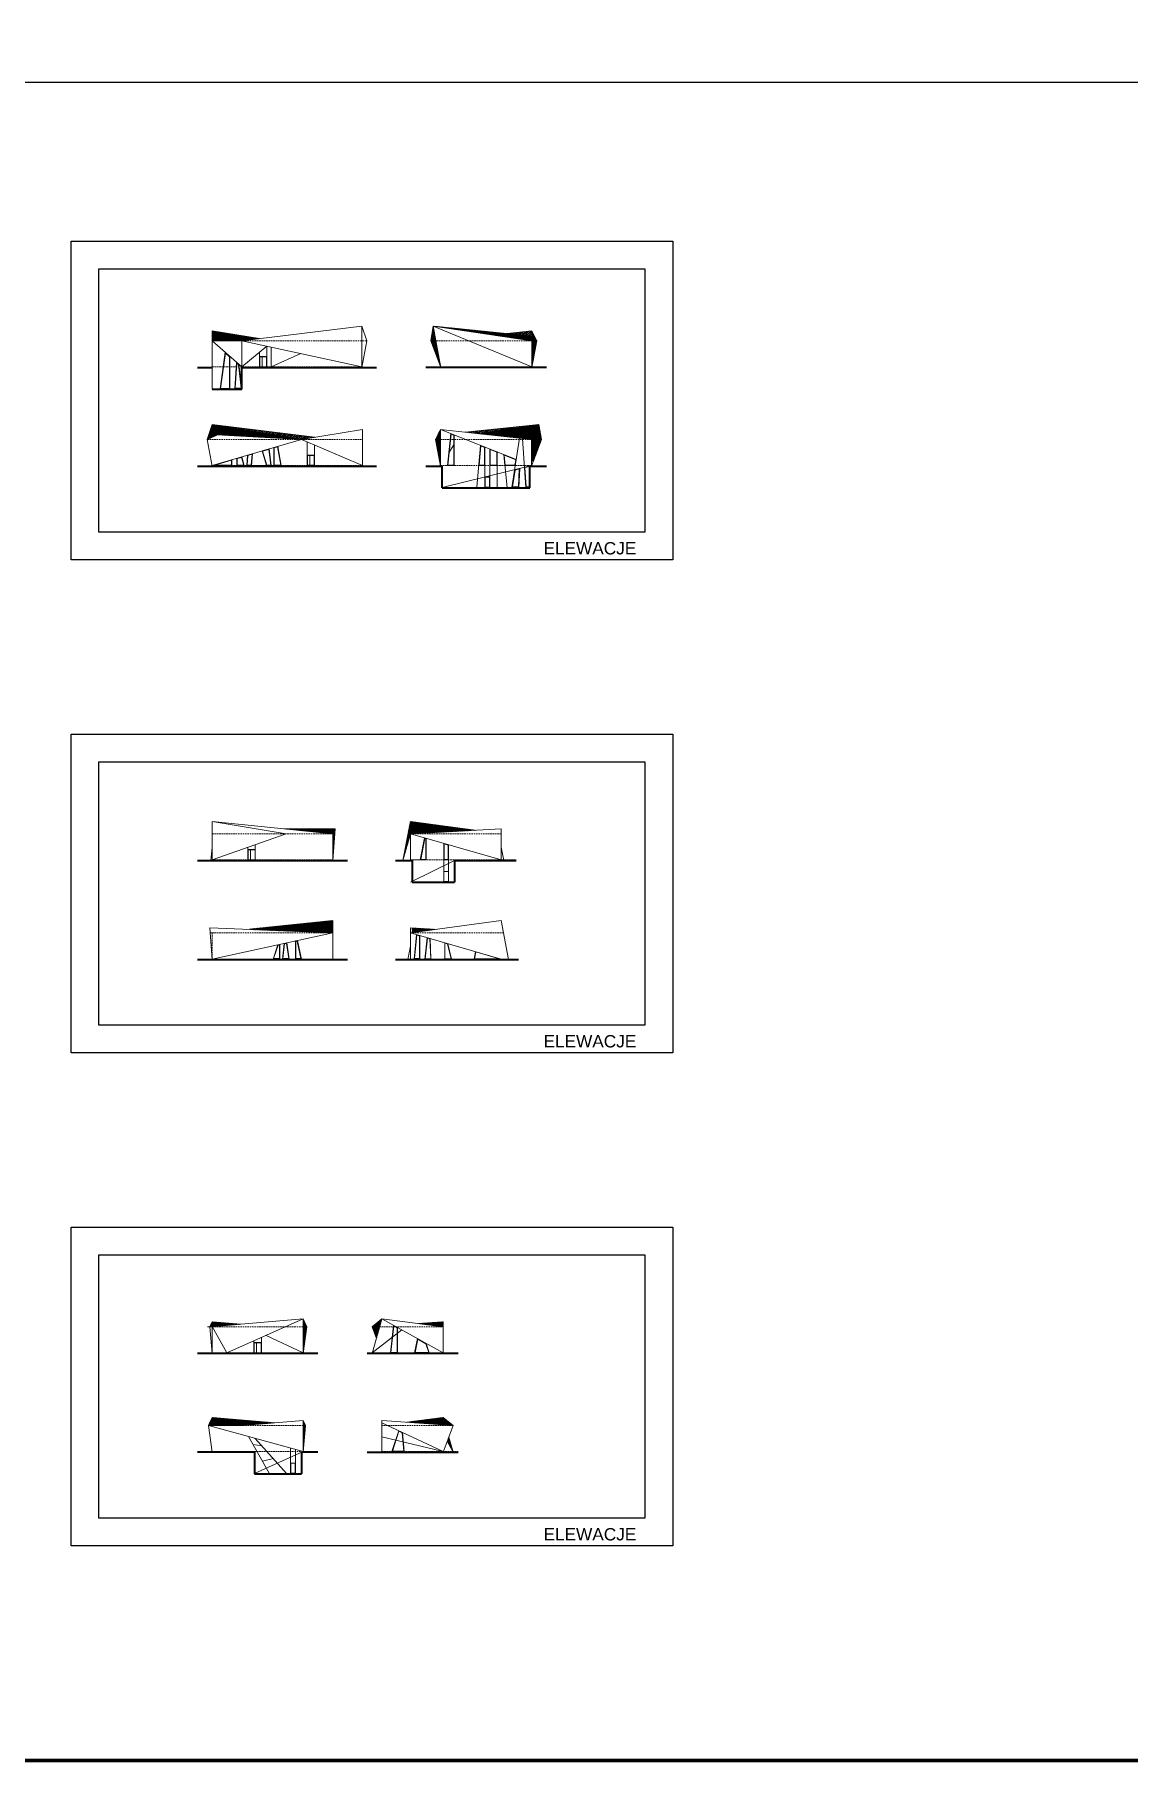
# Model space of a CAD drawing. Header units: millimetres. Extents: x -105266 to 178069, y 491 to 168574.
# Drawn here: x 30031 to 52231, y 491 to 35500 of the extents above; entities that cross this region are included whole.
import ezdxf

# ---------------------------------------------------------------- set-up
doc = ezdxf.new("R2010")
doc.units = ezdxf.units.MM
doc.linetypes.add('HIDDEN2', pattern=[4.7625, 3.175, -1.5875])
for name, color, linetype, lineweight in [('A-sc wykończenie', 6, 'Continuous', 18), ('A-wykończenia', 6, 'Continuous', 13), ('A04_KONSTRUKCJA PONIZEJ', 2, 'HIDDEN2', 0), ('sciany murowane', 3, 'Continuous', 40)]:
    doc.layers.add(name, color=color, linetype=linetype, lineweight=lineweight)
doc.styles.get("Standard").update_dxf_attribs({"font": 'arial.ttf'})
pattern_1 = [(45, (-2653602.699, -394931.148), (-6.73519209, 6.73519209), [])]
pattern_2 = [(45, (-2653688.118, -391405.453), (-6.73519209, 6.73519209), [])]
pattern_3 = [(45, (-2671799.808, -408919.096), (-6.73519209, 6.73519209), [])]
pattern_4 = [(45, (-2669315.901, -410919.096), (-6.73519209, 6.73519209), [])]

msp = doc.modelspace()

# ---------------------------------------------------------------- hatches: boundary and pattern name
at = {"layer": 'A-wykończenia', "ltscale": 10}
h = msp.add_hatch(dxfattribs=at)
h.set_pattern_fill('LINE', color=256, scale=3, angle=45)
h.set_pattern_definition([(45, (-2654602.699, -391405.453), (-6.73519209, 6.73519209), [])])
h.paths.add_polyline_path([(33636.59, 29487.27), (33636.59, 29287.27), (34236.59, 29287.27), (34597.36, 29331.68)])
h = msp.add_hatch(dxfattribs=at)
h.set_pattern_fill('LINE', color=256, scale=3, angle=45)
h.set_pattern_definition(pattern_2)
h.paths.add_polyline_path([(38236.23, 28848.14), (38255.58, 28848.14), (38123.59, 29587.27), (38073.59, 29287.27)])
h = msp.add_hatch(dxfattribs=at)
h.set_pattern_fill('LINE', color=256, scale=3, angle=45)
h.set_pattern_definition(pattern_2)
h.paths.add_polyline_path([(40122.59, 29381.5), (38123.59, 29587.27), (40122.59, 29287.27)])
at = {"layer": 'A-wykończenia'}
h = msp.add_hatch(dxfattribs=at)
h.set_pattern_fill('LINE', color=256, scale=8, angle=45)
h.set_pattern_definition([(45, (-2653688.118, -391405.453), (-17.96051224, 17.96051224), [])])
h.paths.add_polyline_path([(40122.59, 29381.5), (40122.59, 29487.27), (39621.58, 29433.08)])
at = {"layer": 'A-wykończenia', "ltscale": 10}
h = msp.add_hatch(dxfattribs=at)
h.set_pattern_fill('LINE', color=256, scale=3, angle=45)
h.set_pattern_definition([(45, (-2657099.039, -392931.148), (-6.73519209, 6.73519209), [])])
h.paths.add_polyline_path([(40122.59, 28747.27), (40222.59, 29287.27), (40122.59, 29287.27)])
h.paths.add_polyline_path([(40122.59, 29287.27), (40222.59, 29287.27), (40122.59, 29487.27)])
h = msp.add_hatch(dxfattribs=at)
h.set_pattern_fill('LINE', color=256, scale=3, angle=45)
h.set_pattern_definition([(45, (-2654434.873, -394931.148), (-6.73519209, 6.73519209), [])])
h.paths.add_polyline_path([(33536.59, 27287.27), (33741.76, 27381.5), (33636.59, 27587.27)])
h.paths.add_polyline_path([(33741.76, 27381.5), (35448.59, 27287.27), (33636.59, 27587.27)])
at = {"layer": 'A-wykończenia'}
h = msp.add_hatch(dxfattribs=at)
h.set_pattern_fill('LINE', color=256, scale=8, angle=45)
h.set_pattern_definition([(45, (-2654434.873, -394931.148), (-17.96051224, 17.96051224), [])])
h.paths.add_polyline_path([(33636.59, 27587.27), (35448.59, 27287.27), (35718.51, 27330.98)])
at = {"layer": 'A-wykończenia', "ltscale": 10}
h = msp.add_hatch(dxfattribs=at)
h.set_pattern_fill('LINE', color=256, scale=3, angle=45)
h.set_pattern_definition(pattern_1)
h.paths.add_polyline_path([(38269.15, 27287.27), (38169.15, 27287.27), (38269.15, 26747.27)])
h.paths.add_polyline_path([(38269.15, 27487.27), (38169.15, 27287.27), (38269.15, 27287.27)])
at = {"layer": 'A-wykończenia'}
h = msp.add_hatch(dxfattribs=at)
h.set_pattern_fill('LINE', color=256, scale=8, angle=45)
h.set_pattern_definition([(45, (-2653602.7, -394931.148), (-17.96051224, 17.96051224), [])])
h.paths.add_polyline_path([(39043.62, 27403.5), (40268.15, 27587.27), (38770.17, 27433.08)])
at = {"layer": 'A-wykończenia', "ltscale": 10}
h = msp.add_hatch(dxfattribs=at)
h.set_pattern_fill('LINE', color=256, scale=3, angle=45)
h.set_pattern_definition(pattern_1)
h.paths.add_polyline_path([(40318.15, 27287.27), (40118.15, 27287.27), (40118.15, 26848.14), (40155.51, 26848.14)])
h.paths.add_polyline_path([(40318.15, 27287.27), (40268.15, 27587.27), (40118.15, 27287.27)])
h.paths.add_polyline_path([(40118.15, 27287.27), (40268.15, 27587.27), (39043.62, 27403.5)])
h = msp.add_hatch(dxfattribs=at)
h.set_pattern_fill('LINE', color=256, scale=3, angle=45)
h.set_pattern_definition([(45, (-2644252.893, -407706.219), (-6.73519209, 6.73519209), [])])
h.paths.add_polyline_path([(36081.59, 19287.27), (36131.59, 19387.27), (36081.59, 19387.27), (35103.59, 19387.27)])
h.paths.add_polyline_path([(36131.59, 19387.27), (36081.59, 19287.27), (36081.59, 18747.27)])
h = msp.add_hatch(dxfattribs=at)
h.set_pattern_fill('LINE', color=256, scale=3, angle=45)
h.set_pattern_definition([(45, (-2636957.652, -407706.219), (-6.73519209, 6.73519209), [])])
h.paths.add_polyline_path([(37657.63, 19537.27), (37507.63, 18747.27), (37657.63, 19287.27)])
h.paths.add_polyline_path([(38068.59, 19481.58), (37657.63, 19537.27), (37657.63, 19287.27), (38068.59, 19309.54)])
h.paths.add_polyline_path([(38068.59, 19481.58), (38068.59, 19309.54), (38975.48, 19358.7)])
h = msp.add_hatch(dxfattribs=at)
h.set_pattern_fill('LINE', color=256, scale=3, angle=45)
h.set_pattern_definition([(45, (-2643611.694, -407700.201), (-6.73519209, 6.73519209), [])])
h.paths.add_polyline_path([(34334.22, 17348.6), (36081.59, 17277.27), (36081.59, 17527.27)])
h = msp.add_hatch(dxfattribs=at)
h.set_pattern_fill('LINE', color=256, scale=3, angle=45)
h.set_pattern_definition([(45, (-2637203.102, -407700.201), (-6.73519209, 6.73519209), [])])
h.paths.add_polyline_path([(37692.63, 17282.01), (38191.73, 17349.64), (37692.63, 17377.19)])
h = msp.add_hatch(dxfattribs=at)
h.set_pattern_fill('LINE', color=256, scale=3, angle=45)
h.set_pattern_definition(pattern_3)
h.paths.add_polyline_path([(33636.59, 9387.24), (33586.59, 9287.27), (33636.59, 9291.49)])
h.paths.add_polyline_path([(34215.04, 9340.33), (33636.59, 9387.24), (33636.59, 9291.49)])
h = msp.add_hatch(dxfattribs=at)
h.set_pattern_fill('LINE', color=256, scale=3, angle=45)
h.set_pattern_definition(pattern_3)
h.paths.add_polyline_path([(35481.59, 9447.24), (35481.59, 8848.14), (35495.61, 8848.14), (35556.31, 9285.22)])
h = msp.add_hatch(dxfattribs=at)
h.set_pattern_fill('LINE', color=256, scale=3, angle=45)
h.set_pattern_definition([(45, (-2668538.248, -407092.971), (-6.73519209, 6.73519209), [])])
h.paths.add_polyline_path([(37035.79, 9287.22), (36881.61, 9287.22), (36968.66, 9052.18)])
h.paths.add_polyline_path([(36881.59, 9287.27), (36881.61, 9287.22), (37035.79, 9287.22), (37081.59, 9447.62)])
h.paths.add_polyline_path([(38326.59, 9387.5), (37820.7, 9352.4), (38326.59, 9287.22)])
h = msp.add_hatch(dxfattribs=at)
h.set_pattern_fill('LINE', color=256, scale=3, angle=45)
h.set_pattern_definition(pattern_4)
h.paths.add_polyline_path([(34248.54, 7287.24), (33636.59, 7447.24), (33561.59, 7287.24)])
h.paths.add_polyline_path([(34248.54, 7287.24), (34902.99, 7340.32), (33636.59, 7447.24)])
h = msp.add_hatch(dxfattribs=at)
h.set_pattern_fill('LINE', color=256, scale=3, angle=45)
h.set_pattern_definition(pattern_4)
h.paths.add_polyline_path([(35481.59, 7387.24), (35481.59, 7287.24), (35531.59, 7287.24)])
h.paths.add_polyline_path([(35531.59, 7287.24), (35481.59, 7287.24), (35481.59, 6747.27), (35481.6, 6747.27)])
h = msp.add_hatch(dxfattribs=at)
h.set_pattern_fill('LINE', color=256, scale=3, angle=45)
h.set_pattern_definition([(45, (-2666288.859, -409092.978), (-6.73519209, 6.73519209), [])])
h.paths.add_polyline_path([(38439.52, 7052.17), (38407.39, 6965.4), (38471.47, 6848.14), (38497.79, 6848.14)])
h.paths.add_polyline_path([(38526.58, 7287.23), (38526.59, 7287.26), (38326.59, 7447.62), (37586.62, 7352.28)])

# ---------------------------------------------------------------- linework, layer by layer
at = {"color": 1}
msp.add_xline((57065.48, 34530.8), (1, 0), dxfattribs=at)
at = {"lineweight": 90}
msp.add_lwpolyline([(152.99, 491.2), (178068.57, 491.2), (178068.57, 167799.08), (152.99, 167799.08)], close=True, dxfattribs=at)
for points in [[(30773.47, 31310.39), (42981.27, 31310.39), (42981.27, 24846.11), (30773.47, 24846.11)], [(31336.59, 30747.27), (42418.15, 30747.27), (42418.15, 25409.23), (31336.59, 25409.23)], [(30773.47, 21310.39), (42981.27, 21310.39), (42981.27, 14846.11), (30773.47, 14846.11)], [(31336.59, 20747.27), (42418.15, 20747.27), (42418.15, 15409.23), (31336.59, 15409.23)], [(30773.47, 11310.39), (42981.27, 11310.39), (42981.27, 4846.11), (30773.47, 4846.11)], [(31336.59, 10747.27), (42418.15, 10747.27), (42418.15, 5409.23), (31336.59, 5409.23)]]:
    msp.add_lwpolyline(points, close=True)
at = {"layer": 'A-sc wykończenie'}
for p, q in [((33636.59, 19287.27), (33636.59, 18747.27)), ((36081.59, 17277.27), (36081.59, 16737.27)), ((33636.59, 9287.27), (33636.59, 8747.27)), ((35481.59, 7287.24), (35481.59, 6747.24))]:
    msp.add_line(p, q, dxfattribs=at)
at = {"layer": 'A-wykończenia', "ltscale": 10}
for p, q in [((33636.59, 29287.27), (33636.59, 29487.27)), ((33636.59, 29487.27), (34597.36, 29331.68)), ((36673.59, 29587.27), (34236.59, 29287.27)), ((36673.59, 29287.27), (36673.59, 29587.27)), ((36773.59, 29287.27), (36673.59, 29587.27)), ((38123.59, 29587.27), (38073.59, 29287.27)), ((40122.59, 29287.27), (38123.59, 29587.27)), ((40122.59, 29381.5), (38123.59, 29587.27)), ((38123.59, 29587.27), (38273.59, 28747.27)), ((38123.59, 29587.27), (40122.59, 28757.27)), ((40122.59, 29487.27), (39621.58, 29433.08)), ((40122.59, 29487.27), (40122.59, 28747.27)), ((40122.59, 28747.27), (40122.59, 29487.27)), ((40222.59, 29287.27), (40122.59, 29487.27)), ((33636.59, 29287.27), (34249.09, 29287.27)), ((33636.59, 29287.27), (34236.59, 28757.27)), ((33636.59, 28305.27), (33636.59, 29287.27)), ((34236.59, 29287.27), (36673.59, 28757.27)), ((34236.59, 28747.27), (34236.59, 29287.27)), ((34746.59, 29178.51), (34236.59, 28757.27)), ((34746.59, 28967.83), (34746.59, 29178.51)), ((34836.59, 28757.83), (34836.59, 29158.84)), ((36673.59, 29287.27), (36673.59, 28757.27)), ((36773.59, 29287.27), (36673.59, 28747.27)), ((38073.59, 29287.27), (38273.59, 28747.27)), ((40122.59, 29381.5), (40222.59, 29287.27)), ((40222.59, 29287.27), (40122.59, 28747.27)), ((34596.59, 28967.83), (34596.59, 29051.37)), ((34596.59, 28967.83), (34746.59, 28967.83)), ((34651.59, 28962.83), (34651.59, 28762.83)), ((35435.01, 29028.02), (34836.59, 28757.83)), ((39982.59, 28757.27), (39982.59, 28757.27)), ((34096.59, 28305.27), (33996.59, 28305.27)), ((34236.59, 28305.27), (34236.59, 28305.27)), ((33536.59, 27287.27), (33636.59, 27587.27)), ((33536.59, 27287.27), (33741.76, 27381.5)), ((33741.76, 27381.5), (33636.59, 27587.27)), ((33636.59, 27587.27), (35718.51, 27330.98)), ((35448.59, 27287.27), (33636.59, 27587.27)), ((33741.76, 27381.5), (35448.59, 27287.27)), ((36683.59, 27487.27), (35448.59, 27287.27)), ((36683.59, 27287.27), (36683.59, 27487.27)), ((38169.15, 27287.27), (38269.15, 27487.27)), ((38269.15, 27487.27), (40118.15, 27287.27)), ((38269.15, 27487.27), (38269.15, 26747.27)), ((38269.15, 26747.27), (38269.15, 27487.27)), ((39806.66, 26880.25), (38269.15, 27487.27)), ((38770.17, 27433.08), (40268.15, 27587.27)), ((39043.62, 27403.5), (40268.15, 27587.27)), ((39719.15, 26315.27), (39873.79, 27313.7)), ((40118.15, 27287.27), (40268.15, 27587.27)), ((40268.15, 27587.27), (40318.15, 27287.27)), ((33536.59, 27287.27), (33636.59, 26747.27)), ((33636.59, 26757.27), (35448.59, 27287.27)), ((35448.59, 27287.27), (36683.59, 26757.27)), ((35563.59, 26967.27), (35563.59, 27237.92)), ((35563.59, 26967.27), (35713.59, 26967.27)), ((35618.59, 26962.27), (35618.59, 26762.27)), ((35713.59, 27173.54), (35713.59, 26967.27)), ((36683.59, 27287.27), (36683.59, 26747.27)), ((38169.15, 27287.27), (38269.15, 26747.27)), ((38446.35, 27026.78), (38541.15, 27176.31)), ((39009.73, 26318.62), (39081.16, 27166.68)), ((39169.15, 26525.27), (39169.15, 27131.94)), ((39269.15, 26525.27), (39269.15, 27092.46)), ((39419.15, 26315.27), (39419.15, 27013.5)), ((39619.15, 26315.27), (39553.54, 26980.18)), ((39935.21, 27307.06), (40003.68, 26315.27)), ((40118.15, 27287.27), (40118.15, 26747.27)), ((40118.15, 26747.27), (40118.15, 27287.27)), ((40118.15, 27287.27), (40318.15, 27287.27)), ((40118.15, 27287.27), (40318.15, 27287.27)), ((40318.15, 27287.27), (40118.15, 26747.27)), ((40118.15, 27287.27), (40268.15, 27287.27)), ((40118.15, 27287.27), (40318.15, 27287.27)), ((34136.59, 26757.27), (34136.59, 26902.51)), ((34436.59, 26757.27), (34736.59, 26757.27)), ((34836.59, 26757.27), (34886.59, 26757.27)), ((38306.15, 26315.27), (40118.15, 26757.27)), ((38409.15, 26757.27), (38409.15, 26757.27)), ((39169.15, 26315.27), (39029.15, 26315.27)), ((39169.15, 26525.78), (39269.15, 26550.17)), ((39169.15, 26315.27), (39169.15, 26315.27)), ((39269.15, 26550.17), (39269.15, 26525.27)), ((39419.15, 26315.27), (39619.15, 26315.27)), ((39619.15, 26315.27), (39719.15, 26315.27)), ((39719.15, 26315.27), (39619.15, 26315.27)), ((39719.15, 26315.27), (39719.15, 26315.27)), ((39719.15, 26315.27), (39859.15, 26315.27)), ((33636.59, 19287.27), (33636.59, 19537.27)), ((33636.59, 19537.27), (36081.59, 19287.27)), ((35136.59, 19287.27), (33636.59, 19537.27)), ((35136.59, 19287.27), (33636.59, 18757.27)), ((36081.59, 19387.27), (35103.59, 19387.27)), ((36131.59, 19387.27), (36081.59, 18747.27)), ((36081.59, 19387.27), (36131.59, 19387.27)), ((36081.59, 19287.27), (36131.59, 19387.27)), ((36081.59, 19287.27), (36081.59, 18747.27)), ((37507.63, 18747.27), (37657.63, 19537.27)), ((37657.63, 19287.27), (37507.63, 18747.27)), ((37657.63, 19537.27), (38975.48, 19358.7)), ((37657.63, 19537.27), (37657.63, 18747.27)), ((39502.63, 19387.27), (37657.63, 19287.27)), ((37657.63, 19287.27), (39502.63, 18757.27)), ((39502.63, 19387.27), (39502.63, 18747.27)), ((33606.59, 18747.27), (33636.59, 19017.27)), ((34361.59, 18967.27), (34361.59, 19013.43)), ((34361.59, 18757.27), (34361.59, 18967.27)), ((34361.59, 18967.27), (34511.59, 18967.27)), ((34416.59, 18962.27), (34416.59, 18762.27)), ((34511.59, 18967.27), (34511.59, 19066.43)), ((39502.63, 18747.27), (39502.63, 19017.27)), ((39502.63, 19017.27), (39552.63, 18747.27)), ((33336.59, 18747.27), (36381.59, 18747.27)), ((33636.59, 18747.27), (33486.59, 18747.27)), ((33636.59, 18747.27), (33606.59, 18747.27)), ((33636.59, 18747.27), (33636.59, 18757.27)), ((33636.59, 18757.27), (33636.59, 18757.27)), ((37657.63, 18747.27), (37507.63, 18747.27)), ((37657.63, 18757.27), (37857.63, 18757.27)), ((37657.63, 18305.27), (38552.63, 18747.27)), ((38334.13, 18757.27), (38334.13, 18525.27)), ((38434.13, 18525.27), (38434.13, 18757.27)), ((39502.63, 18747.27), (39552.63, 18747.27)), ((34334.22, 17348.6), (36081.59, 17527.27)), ((36081.59, 17277.27), (36081.59, 17527.27)), ((39502.63, 17527.27), (37657.63, 17277.27)), ((39652.63, 16737.27), (39502.63, 17527.27)), ((33586.45, 17379.13), (33636.59, 16737.27)), ((36081.59, 17277.27), (33586.45, 17379.13)), ((33636.59, 16747.27), (36081.59, 17277.27)), ((37657.63, 17379.13), (38191.73, 17349.64)), ((37657.63, 17379.13), (37657.63, 16737.27)), ((37657.63, 17277.27), (39502.63, 16747.27)), ((37657.63, 17007.27), (37607.63, 16737.27)), ((35326.59, 16747.27), (35446.59, 16747.27)), ((37657.63, 16737.27), (37607.63, 16737.27)), ((35481.59, 9447.27), (33586.59, 9287.27)), ((33586.59, 9287.27), (33636.59, 9387.24)), ((33586.59, 9287.27), (33636.59, 8747.27)), ((33636.59, 9287.27), (33636.59, 9387.24)), ((34215.04, 9340.33), (33636.59, 9387.24)), ((33936.59, 8757.27), (33636.59, 9291.49)), ((33936.59, 8757.27), (35481.59, 9447.27)), ((35481.59, 8757.27), (34734.44, 9113.59)), ((35481.59, 8747.27), (35481.59, 9447.27)), ((35556.59, 9287.24), (35481.59, 9447.24)), ((35481.59, 9287.27), (35556.59, 9287.27)), ((35556.59, 9287.24), (35481.59, 8747.24)), ((37081.59, 9447.62), (36881.59, 9287.27)), ((36881.59, 8747.28), (37081.59, 9447.62)), ((36881.59, 9287.27), (36968.66, 9052.18)), ((37481.59, 9225.82), (36884.44, 8757.25)), ((38326.59, 9287.22), (37081.59, 9447.62)), ((37081.59, 9447.62), (38326.59, 8757.25)), ((37255.07, 8757.25), (37316.42, 9317.41)), ((38326.59, 9387.5), (37820.7, 9352.4)), ((38326.59, 9387.5), (38326.59, 8747.27)), ((33636.59, 8757.27), (33936.59, 8757.27)), ((34483.85, 9001.68), (34483.85, 8757.27)), ((34483.85, 8967.27), (34633.85, 8967.27)), ((34538.85, 8962.27), (34538.85, 8762.27)), ((34633.85, 9068.67), (34633.85, 8757.27)), ((37255.07, 8757.25), (37395.07, 8757.25)), ((37395.07, 8757.25), (37745.07, 8757.25)), ((38126.59, 8757.25), (37876.59, 8757.25)), ((37081.59, 8747.28), (36881.59, 8747.28)), ((37081.59, 8747.28), (37481.59, 8747.28)), ((33561.59, 7287.24), (33636.59, 7447.24)), ((33636.59, 7447.24), (34902.99, 7340.32)), ((34248.54, 7287.24), (33636.59, 7447.24)), ((34248.54, 7287.24), (35481.59, 7387.24)), ((35481.59, 6747.27), (35481.59, 7387.24)), ((35481.59, 7287.24), (35481.59, 7387.24)), ((35481.59, 7387.24), (35531.59, 7287.24)), ((37081.59, 7287.21), (37081.59, 7387.21)), ((37081.59, 7387.21), (38526.59, 7287.26)), ((37586.62, 7352.28), (38326.59, 7447.62)), ((38326.59, 7447.62), (38526.59, 7287.26)), ((34248.54, 7287.24), (33561.59, 7287.24)), ((33561.59, 7287.24), (33636.59, 6747.24)), ((33561.59, 7287.24), (35481.59, 6757.27)), ((34374.59, 7062.83), (34792.52, 6318.77)), ((35146.59, 6315.24), (34510.73, 7025.25)), ((35531.59, 7287.24), (35481.59, 6747.24)), ((37081.59, 7337.24), (37081.59, 6747.27)), ((37081.59, 7337.24), (38326.59, 6757.24)), ((38326.59, 6757.24), (37081.59, 7058.65)), ((38526.59, 7287.26), (38326.59, 6747.26)), ((38526.59, 6747.27), (38439.52, 7052.17)), ((34467.29, 6897.79), (34647.2, 6872.87)), ((34497.59, 6315.24), (35481.59, 6757.27)), ((34497.59, 6305.24), (34497.59, 6747.27)), ((34497.59, 6747.27), (34497.59, 6305.24)), ((35225.09, 6525.24), (35225.09, 6828.07)), ((35325.09, 6800.47), (35325.09, 6525.24)), ((37281.59, 6757.24), (37531.59, 6757.24)), ((38326.59, 6747.27), (38526.59, 6747.27)), ((38407.39, 6965.4), (38526.59, 6747.27)), ((34655.19, 6563.25), (34877.7, 6615.49)), ((35446.59, 6315.24), (35146.59, 6315.24))]:
    msp.add_line(p, q, dxfattribs=at)
at = {"layer": 'A-wykończenia'}
for p, q in [((33636.59, 19501.53), (33636.59, 18747.27)), ((36081.59, 17491.53), (36081.59, 16737.27))]:
    msp.add_line(p, q, dxfattribs=at)
at = {"layer": 'A-wykończenia', "ltscale": 10}
for points in [[(33996.59, 28315.27), (33996.59, 28969.27), (33900.11, 29054.5), (33796.59, 28315.27)], [(33988.59, 28323.27), (33988.59, 28965.66), (33905.97, 29038.65), (33805.79, 28323.27)], [(34096.59, 28315.27), (34127.46, 28853.67), (34174.9, 28811.76), (34236.59, 28315.27)], [(34105.34, 28325.27), (34134.52, 28836.76), (34167.33, 28807.78), (34227.85, 28325.27)], [(34596.59, 28967.83), (34746.59, 28967.83), (34746.59, 28757.83), (34596.59, 28757.83)], [(34601.59, 28962.83), (34741.59, 28962.83), (34741.59, 28762.83), (34601.59, 28762.83)], [(38549.15, 26757.27), (38549.15, 27376.72), (38479.15, 27404.36), (38409.15, 26757.27)], [(38541.15, 26765.27), (38541.15, 27371.28), (38485.97, 27393.07), (38418.06, 26765.27)], [(34436.59, 26757.27), (34456.24, 26997.01), (34353.76, 26967.04), (34336.59, 26757.27)], [(34429.22, 26765.27), (34447.32, 26986.06), (34361.28, 26960.9), (34345.28, 26765.27)], [(34836.59, 26757.27), (34793.99, 27095.8), (34649.9, 27053.66), (34736.59, 26757.27)], [(34827.52, 26765.27), (34787.23, 27085.49), (34659.83, 27048.22), (34742.59, 26765.27)], [(34886.59, 26757.27), (34886.59, 27122.89), (34966.21, 27146.17), (35036.59, 26757.27)], [(34894.59, 26765.27), (34894.59, 27116.89), (34959.92, 27136), (35027.02, 26765.27)], [(35563.59, 26967.27), (35713.59, 26967.27), (35713.59, 26757.27), (35563.59, 26757.27)], [(35568.59, 26962.27), (35708.59, 26962.27), (35708.59, 26762.27), (35568.59, 26762.27)], [(39161.15, 26765.27), (39055.38, 26765.27), (39088.23, 27155.29), (39161.15, 27126.5)], [(39277.15, 27080.7), (39277.15, 26765.27), (39411.15, 26765.27), (39411.15, 27027.8)], [(39562.79, 26967.93), (39797.77, 26875.16), (39780.75, 26765.27), (39582.79, 26765.27)], [(34028.59, 26863.59), (33692.44, 26765.27), (34028.59, 26765.27)], [(34144.6, 26765.27), (34275.96, 26765.27), (34230.53, 26922.65), (34144.62, 26897.53)], [(39781.72, 26666.97), (39867.8, 26687.97), (39851.5, 26323.27), (39728.49, 26323.27)], [(39984.02, 26716.23), (40075.15, 26737.22), (40075.15, 26323.27), (40011.15, 26323.27)], [(39174.15, 26320.27), (39264.15, 26320.27), (39264.15, 26520.27), (39174.15, 26520.27)], [(34361.59, 18967.27), (34511.59, 18967.27), (34511.59, 18757.27), (34361.59, 18757.27)], [(34366.59, 18962.27), (34506.59, 18962.27), (34506.59, 18762.27), (34366.59, 18762.27)], [(37867.39, 18765.27), (37969.63, 18765.27), (37969.63, 19189.32), (37953.2, 19194.04)], [(38342.13, 19082.31), (38426.13, 19058.18), (38426.13, 18765.27), (38342.13, 18765.27)], [(38339.13, 18320.27), (38429.13, 18320.27), (38429.13, 18520.27), (38339.13, 18520.27)], [(37853.48, 16747.27), (37853.48, 17221.01), (37784.15, 17240.92), (37733.48, 16747.27)], [(37845.48, 16755.27), (37845.48, 17214.98), (37791.13, 17230.59), (37742.34, 16755.27)], [(38000.97, 17178.64), (37953.48, 16747.27), (38075.95, 16747.27), (38060.84, 17161.44)], [(38005.29, 17172.19), (37959.06, 16752.27), (38070.76, 16752.27), (38055.97, 17157.64)], [(34871.59, 16747.27), (34967.18, 17035.7), (35011.59, 17045.33), (35011.59, 16747.27)], [(34882.67, 16755.27), (34973.34, 17028.85), (35003.59, 17035.41), (35003.59, 16755.27)], [(35070.54, 16755.27), (35104.37, 17057.25), (35141.65, 17065.33), (35192.18, 16755.27)], [(35446.59, 16747.27), (35365.36, 17122.01), (35326.59, 17113.61), (35326.59, 16747.27)], [(35436.67, 16755.27), (35359.24, 17112.5), (35334.59, 17107.16), (35334.59, 16755.27)], [(38354.21, 17077.17), (38354.21, 16747.27), (38494.21, 16747.27), (38417.82, 17058.89)], [(38359.21, 17070.53), (38359.21, 16752.27), (38487.83, 16752.27), (38413.65, 17054.89)], [(38982.7, 16896.62), (39502.63, 16747.27), (38954.21, 16747.27)], [(38986.59, 16890.31), (39467.11, 16752.27), (38960.25, 16752.27)], [(37323.06, 9304.58), (37387.07, 9269.09), (37387.07, 8765.25), (37263.99, 8765.25)], [(34483.85, 8967.27), (34633.85, 8967.27), (34633.85, 8757.27), (34483.85, 8757.27)], [(34488.85, 8962.27), (34628.85, 8962.27), (34628.85, 8762.27), (34488.85, 8762.27)], [(37808.92, 9035.16), (37974.08, 8943.58), (38031.01, 8765.25), (37754.83, 8765.25)], [(37425.86, 7168.04), (37490.88, 7137.75), (37522.88, 6765.24), (37292.67, 6765.24)], [(35230.09, 6320.24), (35320.09, 6320.24), (35320.09, 6520.24), (35230.09, 6520.24)]]:
    msp.add_lwpolyline(points, close=True, dxfattribs=at)
for points in [[(39169.15, 26757.27), (39046.68, 26757.27), (39081.16, 27166.68), (39169.15, 27131.94), (39169.15, 26757.27)], [(39269.15, 27092.46), (39269.15, 26757.27), (39419.15, 26757.27), (39419.15, 27033.24), (39269.15, 27092.46)], [(39553.54, 26980.18), (39806.66, 26880.25), (39787.61, 26757.27), (39575.54, 26757.27), (39553.54, 26980.18)], [(34036.59, 26874.27), (33636.59, 26757.27), (34036.59, 26757.27), (34036.59, 26874.27)], [(34136.59, 26757.27), (34286.59, 26757.27), (34235.99, 26932.59), (34136.62, 26903.52), (34136.59, 26757.27)], [(39774.63, 26673.47), (39876.27, 26698.27), (39859.15, 26315.27), (39719.15, 26315.27), (39774.63, 26673.47)], [(39975.57, 26722.49), (40083.15, 26747.27), (40083.15, 26315.27), (40003.68, 26315.27), (39975.57, 26722.49)], [(39169.15, 26315.27), (39169.15, 26315.27), (39269.15, 26315.27), (39269.15, 26525.27), (39169.15, 26525.27), (39169.15, 26315.27)], [(37857.63, 18757.27), (37977.63, 18757.27), (37977.63, 19195.34), (37947.06, 19204.12), (37857.63, 18757.27)], [(38334.13, 19092.93), (38434.13, 19064.21), (38434.13, 18757.27), (38334.13, 18757.27), (38334.13, 19092.93)], [(38334.13, 18315.27), (38334.13, 18315.27), (38434.13, 18315.27), (38434.13, 18525.27), (38334.13, 18525.27), (38334.13, 18315.27)], [(35061.59, 16747.27), (35097.06, 17063.85), (35148.19, 17074.94), (35201.59, 16747.27), (35061.59, 16747.27)], [(37316.42, 9317.41), (37395.07, 9273.8), (37395.07, 8757.25), (37255.07, 8757.25), (37316.42, 9317.41), (37395.07, 9273.8)], [(37803.23, 9047.46), (37980.73, 8949.04), (38041.96, 8757.25), (37745.07, 8757.25), (37803.23, 9047.46)], [(37421.09, 7179.08), (37498.45, 7143.04), (37531.59, 6757.24), (37281.59, 6757.24), (37421.09, 7179.08)], [(35225.09, 6315.24), (35225.09, 6315.24), (35325.09, 6315.24), (35325.09, 6525.24), (35225.09, 6525.24), (35225.09, 6315.24)]]:
    msp.add_lwpolyline(points, dxfattribs=at)
at = {"layer": 'A04_KONSTRUKCJA PONIZEJ', "ltscale": 10}
for p, q in [((33636.59, 29287.27), (36773.59, 29287.27)), ((40222.59, 29287.27), (38073.59, 29287.27)), ((33636.59, 28757.27), (36673.59, 28757.27)), ((40122.59, 28757.27), (38269.89, 28757.27)), ((33636.59, 28315.27), (34236.59, 28315.27)), ((33536.59, 27287.27), (36683.59, 27287.27)), ((38169.15, 27287.27), (40118.15, 27287.27)), ((33636.59, 26757.27), (36683.59, 26757.27)), ((38269.15, 26757.27), (40118.15, 26757.27)), ((38306.15, 26315.27), (40083.15, 26315.27)), ((33636.59, 19287.27), (36081.59, 19287.27)), ((37657.63, 19287.27), (39502.63, 19287.27)), ((33636.59, 18757.27), (36081.59, 18757.27)), ((37657.63, 18757.27), (39802.63, 18757.27)), ((37692.63, 18315.27), (38552.63, 18315.27)), ((33594.41, 17277.27), (33694.03, 17277.27)), ((33636.59, 17277.27), (36081.59, 17277.27)), ((33636.59, 17277.27), (33636.59, 16737.27)), ((37657.63, 17277.27), (39550.1, 17277.27)), ((33336.59, 16747.27), (33704.03, 16747.27)), ((33636.59, 16747.27), (36091.59, 16747.27)), ((37657.63, 16747.27), (39850.1, 16747.27)), ((33541.16, 9287.27), (35481.59, 9287.27)), ((36881.61, 9287.22), (38326.59, 9287.22)), ((33636.59, 8757.27), (35481.59, 8757.27)), ((38326.59, 8757.25), (36781.59, 8757.25)), ((35531.59, 7287.24), (33562.81, 7287.24)), ((38526.58, 7287.21), (37081.59, 7287.21)), ((33636.59, 6757.27), (35481.59, 6757.27)), ((37081.59, 6757.24), (38626.59, 6757.24)), ((34497.59, 6315.24), (35446.59, 6315.24))]:
    msp.add_line(p, q, dxfattribs=at)
at = {"layer": 'sciany murowane'}
for p, q in [((33336.59, 28747.27), (33636.59, 28747.27)), ((34236.59, 28747.27), (36973.59, 28747.27)), ((34236.59, 28305.27), (34236.59, 28747.27)), ((40418.15, 28747.27), (37973.59, 28747.27)), ((33636.59, 28305.27), (34236.59, 28305.27)), ((33336.59, 26747.27), (33636.59, 26747.27)), ((33636.59, 26747.27), (36973.59, 26747.27)), ((37973.59, 26747.27), (38306.15, 26747.27)), ((38306.15, 26305.27), (38306.15, 26747.27)), ((40083.15, 26747.27), (40418.15, 26747.27)), ((40083.15, 26305.27), (40083.15, 26747.27)), ((38306.15, 26305.27), (40083.15, 26305.27)), ((33336.59, 18747.27), (36381.59, 18747.27)), ((33336.59, 18747.27), (33636.59, 18747.27)), ((37357.63, 18747.27), (37692.63, 18747.27)), ((37692.63, 18747.27), (37692.63, 18305.27)), ((38552.63, 18747.27), (39802.63, 18747.27)), ((38552.63, 18747.27), (38552.63, 18305.27)), ((39303.05, 18747.27), (39802.63, 18747.27)), ((37692.63, 18305.27), (38552.63, 18305.27)), ((33336.59, 16737.27), (36381.59, 16737.27)), ((37357.63, 16737.27), (39850.1, 16737.27)), ((35781.59, 8747.27), (33336.59, 8747.27)), ((38626.59, 8747.28), (36781.59, 8747.27)), ((34497.59, 6747.24), (33336.59, 6747.27)), ((34497.59, 6747.24), (34497.59, 6305.24)), ((35781.59, 6747.27), (35446.59, 6747.27)), ((35446.59, 6747.24), (35446.59, 6305.24)), ((36781.59, 6747.27), (38626.59, 6747.26)), ((34497.59, 6305.24), (35446.59, 6305.24))]:
    msp.add_line(p, q, dxfattribs=at)

# ---------------------------------------------------------------- texts
at = {"char_height": 250, "attachment_point": 1}
for insert in [(40360.19, 25204.52), (40360.19, 15204.52), (40360.19, 5204.52)]:
    msp.add_mtext_dynamic_manual_height_columns('ELEWACJE', width=10023.6048, gutter_width=12.5, heights=[0], dxfattribs=dict(at, insert=insert))

doc.saveas('drawing.dxf')
